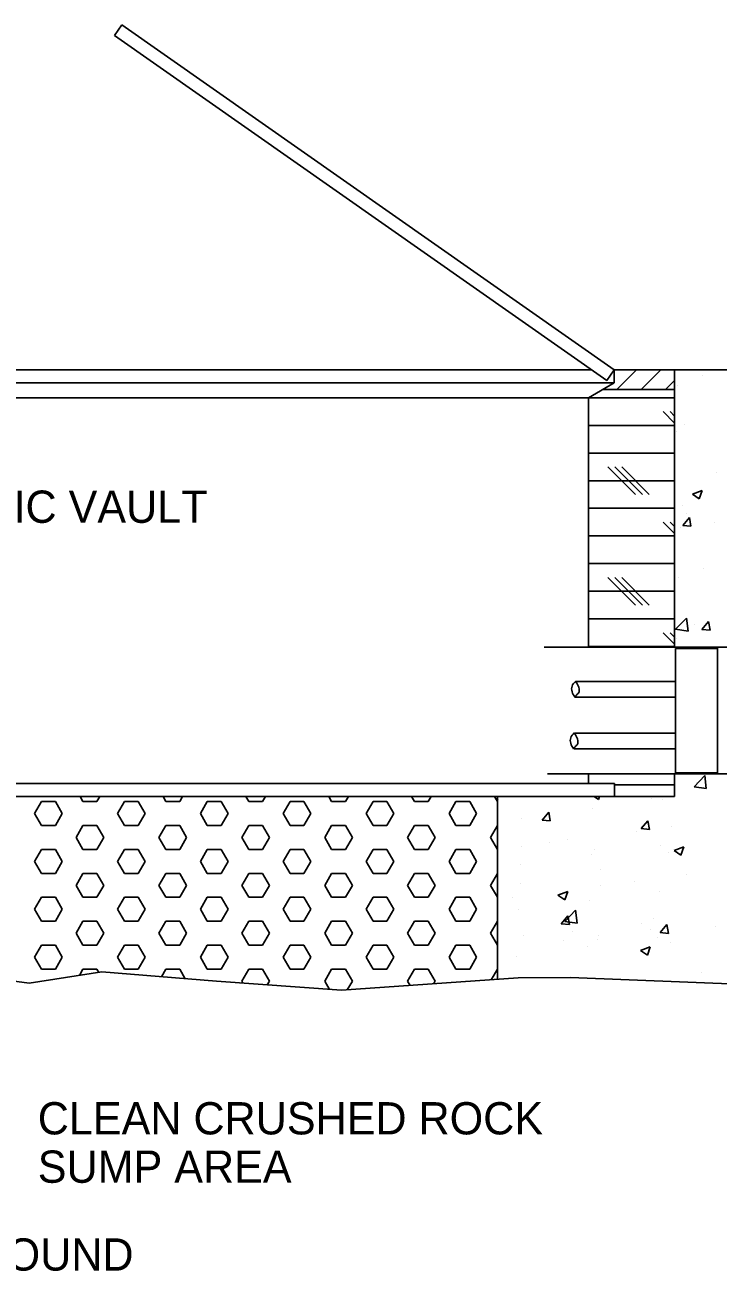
# Model space of a CAD drawing. Extents: x -893 to 867, y -474 to 712.
# Drawn here: x 335.9 to 486.4, y -147.6 to 122.9 of the extents above; entities that cross this region are included whole.
import ezdxf

# ---------------------------------------------------------------- set-up
doc = ezdxf.new("R2010")
doc.units = 0
doc.layers.add('es_DETAIL', color=7, linetype='Continuous')
doc.layers.add('es_DETAIL-anno', color=7, linetype='Continuous')

msp = doc.modelspace()

# ---------------------------------------------------------------- linework, layer by layer
at = {"layer": 'es_DETAIL'}
for p, q in [((356.96, 122.93), (355.34, 120.63)), ((356.96, 122.93), (463.9, 48.05)), ((355.34, 120.63), (462.28, 45.74)), ((213.68, 48.05), (458.98, 48.05)), ((463.9, 48.05), (462.28, 45.74)), ((463.9, 48.05), (463.9, 45.23)), ((570.2, 48.05), (463.9, 48.05)), ((464.42, 43.77), (468.69, 48.05)), ((469.72, 43.77), (474, 48.05)), ((476.98, -12.18), (476.98, 48.05)), ((482.97, 46.85), (482.97, 46.85)), ((263.07, 45.23), (403.62, 45.23)), ((387.81, 45.23), (463.9, 45.23)), ((463.9, 45.23), (458.28, 41.99)), ((476.98, 43.77), (461.36, 43.77)), ((475.03, 43.77), (476.98, 45.74)), ((477.66, 44.68), (477.66, 44.68)), ((263.07, 41.99), (403.62, 41.99)), ((384.47, 41.99), (458.28, 41.99)), ((458.28, 41.99), (476.98, 41.99)), ((458.28, 19.32), (458.28, 41.99)), ((476.98, 36.51), (474.5, 38.99)), ((476.98, 38.01), (476, 38.99)), ((458.28, 35.99), (476.98, 35.99)), ((479.1, 36.26), (479.1, 36.26)), ((477.3, 34.68), (477.3, 34.68)), ((458.28, 29.99), (476.98, 29.99)), ((468.5, 20.99), (462.5, 26.99)), ((470, 20.99), (464, 26.99)), ((471.5, 20.99), (465.5, 26.99)), ((486.14, 25.68), (486.14, 25.68)), ((458.28, 23.99), (476.98, 23.99)), ((480.86, 21.06), (482.97, 21.87)), ((482.36, 20.06), (482.96, 21.87)), ((458.28, -12.24), (458.28, 21.55)), ((480.86, 21.06), (482.36, 20.06)), ((458.51, 17.99), (476.98, 17.99)), ((478.6, 18.53), (478.6, 18.53)), ((479.59, 16.9), (479.59, 16.9)), ((476.98, 12.51), (474.5, 14.99)), ((476.98, 14.01), (476, 14.99)), ((478.24, 13.85), (478.24, 13.85)), ((478.75, 14.26), (480.19, 15.99)), ((478.75, 14.26), (480.54, 14.1)), ((480.54, 14.1), (480.19, 15.99)), ((485.76, 14.85), (485.76, 14.85)), ((458.28, 11.99), (476.98, 11.99)), ((458.28, 5.99), (476.98, 5.99)), ((468.5, -3.01), (462.5, 2.99)), ((470, -3.01), (464, 2.99)), ((471.5, -3.01), (465.5, 2.99)), ((477.86, 3.02), (477.86, 3.02)), ((483.31, 5), (483.31, 5)), ((458.28, -0.01), (476.98, -0.01)), ((458.28, -6.01), (476.98, -6.01)), ((477.22, -8.28), (479.56, -5.84)), ((479.9, -8.68), (479.56, -5.84)), ((481.33, -7.33), (481.33, -7.33)), ((482.91, -8.3), (484.35, -6.58)), ((484.7, -8.46), (484.35, -6.58)), ((476.98, -11.49), (474.5, -9.01)), ((476.98, -9.99), (476, -9.01)), ((477.22, -8.28), (479.9, -8.68)), ((477.46, -10.33), (477.46, -10.33)), ((482.91, -8.3), (484.7, -8.46)), ((448.65, -12.18), (458.23, -12.18)), ((458.23, -12.18), (743.07, -12.18)), ((458.28, -12.01), (476.98, -12.01)), ((455.47, -19.57), (477.17, -19.57)), ((455.34, -23), (477.17, -23)), ((455.22, -30.8), (477.17, -30.8)), ((455.07, -34.2), (477.15, -34.2)), ((449.35, -39.65), (743.77, -39.65)), ((458.28, -41.76), (458.28, -39.62)), ((476.98, -44.59), (476.98, -39.65)), ((481.21, -42.46), (483.55, -40.03)), ((483.87, -42.87), (483.55, -40.03)), ((202.87, -41.76), (438.75, -41.76)), ((263.07, -41.76), (403.62, -41.76)), ((408.62, -41.76), (429.08, -41.76)), ((433.07, -41.76), (463.92, -41.76)), ((463.92, -41.76), (463.92, -44.57)), ((463.92, -42.01), (476.98, -42.01)), ((481.21, -42.46), (483.87, -42.87)), ((481.66, -41.59), (481.66, -41.59)), ((200.04, -44.59), (463.92, -44.59)), ((338, -48.27), (339.5, -45.68)), ((339.5, -45.68), (342.5, -45.68)), ((344, -48.27), (342.5, -45.68)), ((348.5, -45.68), (347.88, -44.59)), ((348.5, -45.68), (351.5, -45.68)), ((351.5, -45.68), (352.13, -44.59)), ((356, -48.27), (357.5, -45.68)), ((357.5, -45.68), (360.5, -45.68)), ((362, -48.27), (360.5, -45.68)), ((366.5, -45.68), (365.88, -44.59)), ((366.5, -45.68), (369.5, -45.68)), ((369.5, -45.68), (370.13, -44.59)), ((374, -48.27), (375.5, -45.68)), ((375.5, -45.68), (378.5, -45.68)), ((380, -48.27), (378.5, -45.68)), ((384.5, -45.68), (383.88, -44.59)), ((384.5, -45.68), (387.5, -45.68)), ((387.5, -45.68), (388.13, -44.59)), ((392, -48.27), (393.5, -45.68)), ((393.5, -45.68), (396.5, -45.68)), ((398, -48.27), (396.5, -45.68)), ((402.5, -45.68), (401.88, -44.59)), ((402.5, -45.68), (405.5, -45.68)), ((405.5, -45.68), (406.13, -44.59)), ((410, -48.27), (411.5, -45.68)), ((411.5, -45.68), (414.5, -45.68)), ((416, -48.27), (414.5, -45.68)), ((420.5, -45.68), (419.88, -44.59)), ((420.5, -45.68), (423.5, -45.68)), ((423.5, -45.68), (424.12, -44.59)), ((428, -48.27), (429.5, -45.68)), ((429.5, -45.68), (432.5, -45.68)), ((434, -48.27), (432.5, -45.68)), ((438.5, -45.68), (437.88, -44.59)), ((438.5, -45.68), (438.55, -45.68)), ((438.55, -44.59), (438.55, -84.28)), ((438.79, -45.31), (438.79, -45.31)), ((459.54, -44.59), (460.46, -45.21)), ((460.46, -45.21), (460.66, -44.59)), ((463.92, -44.59), (476.98, -44.59)), ((471.98, -44.94), (471.98, -44.94)), ((474.38, -45.21), (474.38, -45.21)), ((339.5, -50.88), (338, -48.27)), ((342.5, -50.88), (344, -48.27)), ((357.5, -50.88), (356, -48.27)), ((360.5, -50.88), (362, -48.27)), ((375.5, -50.88), (374, -48.27)), ((378.5, -50.88), (380, -48.27)), ((393.5, -50.88), (392, -48.27)), ((396.5, -50.88), (398, -48.27)), ((411.5, -50.88), (410, -48.27)), ((414.5, -50.88), (416, -48.27)), ((429.5, -50.88), (428, -48.27)), ((432.5, -50.88), (434, -48.27)), ((448.2, -49.68), (449.65, -47.95)), ((450, -49.83), (449.65, -47.95)), ((459.22, -47.13), (459.22, -47.13)), ((339.5, -50.88), (342.5, -50.88)), ((347, -53.47), (348.5, -50.88)), ((348.5, -50.88), (351.5, -50.88)), ((353, -53.47), (351.5, -50.88)), ((357.5, -50.88), (360.5, -50.88)), ((365, -53.47), (366.5, -50.88)), ((366.5, -50.88), (369.5, -50.88)), ((371, -53.47), (369.5, -50.88)), ((375.5, -50.88), (378.5, -50.88)), ((383, -53.47), (384.5, -50.88)), ((384.5, -50.88), (387.5, -50.88)), ((389, -53.47), (387.5, -50.88)), ((393.5, -50.88), (396.5, -50.88)), ((401, -53.47), (402.5, -50.88)), ((402.5, -50.88), (405.5, -50.88)), ((407, -53.47), (405.5, -50.88)), ((411.5, -50.88), (414.5, -50.88)), ((419, -53.47), (420.5, -50.88)), ((420.5, -50.88), (423.5, -50.88)), ((425, -53.47), (423.5, -50.88)), ((429.5, -50.88), (432.5, -50.88)), ((437, -53.47), (438.5, -50.88)), ((438.5, -50.88), (438.55, -50.88)), ((443.82, -49.24), (443.82, -49.24)), ((448.2, -49.68), (450, -49.83)), ((469.71, -51.55), (471.16, -49.83)), ((471.51, -51.7), (471.16, -49.83)), ((471.24, -50.86), (471.24, -50.86)), ((476.22, -51.18), (476.22, -51.18)), ((348.5, -56.07), (347, -53.47)), ((351.5, -56.07), (353, -53.47)), ((366.5, -56.07), (365, -53.47)), ((369.5, -56.07), (371, -53.47)), ((384.5, -56.07), (383, -53.47)), ((387.5, -56.07), (389, -53.47)), ((402.5, -56.07), (401, -53.47)), ((405.5, -56.07), (407, -53.47)), ((420.5, -56.07), (419, -53.47)), ((423.5, -56.07), (425, -53.47)), ((438.5, -56.07), (437, -53.47)), ((453.74, -53.86), (453.74, -53.86)), ((468.7, -52.16), (468.7, -52.16)), ((469.71, -51.55), (471.51, -51.7)), ((338, -58.66), (339.5, -56.07)), ((339.5, -56.07), (342.5, -56.07)), ((344, -58.66), (342.5, -56.07)), ((348.5, -56.07), (351.5, -56.07)), ((356, -58.66), (357.5, -56.07)), ((357.5, -56.07), (360.5, -56.07)), ((362, -58.66), (360.5, -56.07)), ((366.5, -56.07), (369.5, -56.07)), ((374, -58.66), (375.5, -56.07)), ((375.5, -56.07), (378.5, -56.07)), ((380, -58.66), (378.5, -56.07)), ((384.5, -56.07), (387.5, -56.07)), ((392, -58.66), (393.5, -56.07)), ((393.5, -56.07), (396.5, -56.07)), ((398, -58.66), (396.5, -56.07)), ((402.5, -56.07), (405.5, -56.07)), ((410, -58.66), (411.5, -56.07)), ((411.5, -56.07), (414.5, -56.07)), ((416, -58.66), (414.5, -56.07)), ((420.5, -56.07), (423.5, -56.07)), ((428, -58.66), (429.5, -56.07)), ((429.5, -56.07), (432.5, -56.07)), ((434, -58.66), (432.5, -56.07)), ((438.5, -56.07), (438.55, -56.07)), ((443.67, -55.48), (443.67, -55.48)), ((449.77, -54.66), (449.77, -54.66)), ((459.68, -56.16), (459.68, -56.16)), ((474.01, -55.2), (474.01, -55.2)), ((476.88, -56.28), (478.98, -55.47)), ((476.88, -56.28), (478.36, -57.28)), ((478.36, -57.28), (478.98, -55.47)), ((339.5, -61.27), (338, -58.66)), ((342.5, -61.27), (344, -58.66)), ((357.5, -61.27), (356, -58.66)), ((360.5, -61.27), (362, -58.66)), ((375.5, -61.27), (374, -58.66)), ((378.5, -61.27), (380, -58.66)), ((393.5, -61.27), (392, -58.66)), ((396.5, -61.27), (398, -58.66)), ((411.5, -61.27), (410, -58.66)), ((414.5, -61.27), (416, -58.66)), ((429.5, -61.27), (428, -58.66)), ((432.5, -61.27), (434, -58.66)), ((443.46, -59.23), (443.46, -59.23)), ((458.86, -57.12), (458.86, -57.12)), ((475.7, -56.83), (475.7, -56.83)), ((478.43, -57.44), (478.43, -57.44)), ((339.5, -61.27), (342.5, -61.27)), ((347, -63.86), (348.5, -61.27)), ((348.5, -61.27), (351.5, -61.27)), ((353, -63.86), (351.5, -61.27)), ((357.5, -61.27), (360.5, -61.27)), ((365, -63.86), (366.5, -61.27)), ((366.5, -61.27), (369.5, -61.27)), ((371, -63.86), (369.5, -61.27)), ((375.5, -61.27), (378.5, -61.27)), ((383, -63.86), (384.5, -61.27)), ((384.5, -61.27), (387.5, -61.27)), ((389, -63.86), (387.5, -61.27)), ((393.5, -61.27), (396.5, -61.27)), ((401, -63.86), (402.5, -61.27)), ((402.5, -61.27), (405.5, -61.27)), ((407, -63.86), (405.5, -61.27)), ((411.5, -61.27), (414.5, -61.27)), ((419, -63.86), (420.5, -61.27)), ((420.5, -61.27), (423.5, -61.27)), ((425, -63.86), (423.5, -61.27)), ((429.5, -61.27), (432.5, -61.27)), ((437, -63.86), (438.5, -61.27)), ((438.5, -61.27), (438.55, -61.27)), ((460.93, -60.45), (460.93, -60.45)), ((479.68, -61.51), (479.68, -61.51)), ((348.5, -66.46), (347, -63.86)), ((351.5, -66.46), (353, -63.86)), ((366.5, -66.46), (365, -63.86)), ((369.5, -66.46), (371, -63.86)), ((384.5, -66.46), (383, -63.86)), ((387.5, -66.46), (389, -63.86)), ((402.5, -66.46), (401, -63.86)), ((405.5, -66.46), (407, -63.86)), ((420.5, -66.46), (419, -63.86)), ((423.5, -66.46), (425, -63.86)), ((438.5, -66.46), (437, -63.86)), ((443.43, -63.45), (443.43, -63.45)), ((460.82, -63.99), (460.82, -63.99)), ((468.33, -63.01), (468.33, -63.01)), ((338, -69.06), (339.5, -66.46)), ((339.5, -66.46), (342.5, -66.46)), ((344, -69.06), (342.5, -66.46)), ((348.5, -66.46), (351.5, -66.46)), ((356, -69.06), (357.5, -66.46)), ((357.5, -66.46), (360.5, -66.46)), ((362, -69.06), (360.5, -66.46)), ((366.5, -66.46), (369.5, -66.46)), ((374, -69.06), (375.5, -66.46)), ((375.5, -66.46), (378.5, -66.46)), ((380, -69.06), (378.5, -66.46)), ((384.5, -66.46), (387.5, -66.46)), ((392, -69.06), (393.5, -66.46)), ((393.5, -66.46), (396.5, -66.46)), ((398, -69.06), (396.5, -66.46)), ((402.5, -66.46), (405.5, -66.46)), ((410, -69.06), (411.5, -66.46)), ((411.5, -66.46), (414.5, -66.46)), ((416, -69.06), (414.5, -66.46)), ((420.5, -66.46), (423.5, -66.46)), ((428, -69.06), (429.5, -66.46)), ((429.5, -66.46), (432.5, -66.46)), ((434, -69.06), (432.5, -66.46)), ((438.5, -66.46), (438.55, -66.46)), ((441.87, -66.49), (441.87, -66.49)), ((451.66, -65.96), (453.77, -65.16)), ((451.66, -65.96), (453.16, -66.97)), ((453.16, -66.97), (453.77, -65.16)), ((458.49, -67.1), (458.49, -67.1)), ((473.65, -65.18), (473.65, -65.18)), ((339.5, -71.66), (338, -69.06)), ((342.5, -71.66), (344, -69.06)), ((357.5, -71.66), (356, -69.06)), ((360.5, -71.66), (362, -69.06)), ((375.5, -71.66), (374, -69.06)), ((378.5, -71.66), (380, -69.06)), ((393.5, -71.66), (392, -69.06)), ((396.5, -71.66), (398, -69.06)), ((411.5, -71.66), (410, -69.06)), ((414.5, -71.66), (416, -69.06)), ((429.5, -71.66), (428, -69.06)), ((432.5, -71.66), (434, -69.06)), ((443.1, -69.21), (443.1, -69.21)), ((453.16, -71.68), (455.5, -69.25)), ((455.84, -72.1), (455.5, -69.25)), ((339.5, -71.66), (342.5, -71.66)), ((347, -74.25), (348.5, -71.66)), ((348.5, -71.66), (351.5, -71.66)), ((353, -74.25), (351.5, -71.66)), ((357.5, -71.66), (360.5, -71.66)), ((365, -74.25), (366.5, -71.66)), ((366.5, -71.66), (369.5, -71.66)), ((371, -74.25), (369.5, -71.66)), ((375.5, -71.66), (378.5, -71.66)), ((383, -74.25), (384.5, -71.66)), ((384.5, -71.66), (387.5, -71.66)), ((389, -74.25), (387.5, -71.66)), ((393.5, -71.66), (396.5, -71.66)), ((401, -74.25), (402.5, -71.66)), ((402.5, -71.66), (405.5, -71.66)), ((407, -74.25), (405.5, -71.66)), ((411.5, -71.66), (414.5, -71.66)), ((419, -74.25), (420.5, -71.66)), ((420.5, -71.66), (423.5, -71.66)), ((425, -74.25), (423.5, -71.66)), ((429.5, -71.66), (432.5, -71.66)), ((437, -74.25), (438.5, -71.66)), ((438.5, -71.66), (438.55, -71.66)), ((452.36, -72.24), (453.81, -70.51)), ((452.36, -72.24), (454.15, -72.39)), ((453.16, -71.68), (455.84, -72.1)), ((454.15, -72.39), (453.81, -70.51)), ((453.85, -71.49), (453.85, -71.49)), ((469.86, -72.16), (469.86, -72.16)), ((472.39, -70.95), (472.39, -70.95)), ((473.88, -74.12), (475.33, -72.39)), ((475.68, -74.28), (475.33, -72.39)), ((485.88, -72.84), (485.88, -72.84)), ((348.5, -76.86), (347, -74.25)), ((351.5, -76.86), (353, -74.25)), ((366.5, -76.86), (365, -74.25)), ((369.5, -76.86), (371, -74.25)), ((384.5, -76.86), (383, -74.25)), ((387.5, -76.86), (389, -74.25)), ((402.5, -76.86), (401, -74.25)), ((405.5, -76.86), (407, -74.25)), ((420.5, -76.86), (419, -74.25)), ((423.5, -76.86), (425, -74.25)), ((438.5, -76.86), (437, -74.25)), ((444.15, -74.84), (444.15, -74.84)), ((454.89, -73.95), (454.89, -73.95)), ((460.17, -75.51), (460.17, -75.51)), ((460.44, -74.84), (460.44, -74.84)), ((471.8, -73.34), (471.8, -73.34)), ((473.28, -75.16), (473.28, -75.16)), ((473.88, -74.12), (475.68, -74.28)), ((338, -79.45), (339.5, -76.86)), ((339.5, -76.86), (342.5, -76.86)), ((344, -79.45), (342.5, -76.86)), ((348.5, -76.86), (351.5, -76.86)), ((356, -79.45), (357.5, -76.86)), ((357.5, -76.86), (360.5, -76.86)), ((362, -79.45), (360.5, -76.86)), ((366.5, -76.86), (369.5, -76.86)), ((374, -79.45), (375.5, -76.86)), ((375.5, -76.86), (378.5, -76.86)), ((380, -79.45), (378.5, -76.86)), ((384.5, -76.86), (387.5, -76.86)), ((392, -79.45), (393.5, -76.86)), ((393.5, -76.86), (396.5, -76.86)), ((398, -79.45), (396.5, -76.86)), ((402.5, -76.86), (405.5, -76.86)), ((410, -79.45), (411.5, -76.86)), ((411.5, -76.86), (414.5, -76.86)), ((416, -79.45), (414.5, -76.86)), ((420.5, -76.86), (423.5, -76.86)), ((428, -79.45), (429.5, -76.86)), ((429.5, -76.86), (432.5, -76.86)), ((434, -79.45), (432.5, -76.86)), ((438.5, -76.86), (438.55, -76.86)), ((452.93, -75.82), (452.93, -75.82)), ((458.13, -77.08), (458.13, -77.08)), ((469.58, -78.03), (471.68, -77.23)), ((469.58, -78.03), (471.07, -79.04)), ((471.07, -79.04), (471.68, -77.23)), ((476.18, -76.2), (476.18, -76.2)), ((339.5, -82.05), (338, -79.45)), ((342.5, -82.05), (344, -79.45)), ((357.5, -82.05), (356, -79.45)), ((360.5, -82.05), (362, -79.45)), ((375.5, -82.05), (374, -79.45)), ((378.5, -82.05), (380, -79.45)), ((393.5, -82.05), (392, -79.45)), ((396.5, -82.05), (398, -79.45)), ((411.5, -82.05), (410, -79.45)), ((414.5, -82.05), (416, -79.45)), ((429.5, -82.05), (428, -79.45)), ((432.5, -82.05), (434, -79.45)), ((442.72, -79.2), (442.72, -79.2)), ((336.78, -85.09), (320.93, -83)), ((352.58, -82.66), (336.78, -85.09)), ((339.5, -82.05), (342.5, -82.05)), ((347.71, -83.41), (348.5, -82.05)), ((348.5, -82.05), (351.5, -82.05)), ((351.92, -82.77), (351.5, -82.05)), ((377.48, -84.67), (352.58, -82.66)), ((357.5, -82.05), (360.5, -82.05)), ((365.54, -83.71), (366.5, -82.05)), ((366.5, -82.05), (369.5, -82.05)), ((370.7, -84.12), (369.5, -82.05)), ((375.5, -82.05), (378.5, -82.05)), ((383, -84.64), (384.5, -82.05)), ((384.5, -82.05), (387.5, -82.05)), ((389, -84.64), (387.5, -82.05)), ((393.5, -82.05), (396.5, -82.05)), ((401, -84.64), (402.5, -82.05)), ((402.5, -82.05), (405.5, -82.05)), ((407, -84.64), (405.5, -82.05)), ((411.5, -82.05), (414.5, -82.05)), ((419, -84.64), (420.5, -82.05)), ((420.5, -82.05), (423.5, -82.05)), ((425, -84.64), (423.5, -82.05)), ((429.5, -82.05), (432.5, -82.05)), ((437.16, -84.38), (438.5, -82.05)), ((438.5, -82.05), (438.55, -82.05)), ((443.05, -83.97), (454.35, -83.85)), ((497.26, -85.54), (454.35, -83.85)), ((482.85, -82.68), (482.85, -82.68)), ((404.64, -86.64), (377.48, -84.67)), ((383.25, -85.09), (383, -84.64)), ((388.53, -85.47), (389, -84.64)), ((402.04, -86.44), (401, -84.64)), ((443.05, -83.97), (404.64, -86.64)), ((405.9, -86.55), (407, -84.64)), ((419.55, -85.6), (419, -84.64)), ((424.65, -85.26), (425, -84.64))]:
    msp.add_line(p, q, dxfattribs=at)
msp.add_lwpolyline([(477.2, -12.43), (486.34, -12.43), (486.34, -39.43), (477.2, -39.43)], close=True, dxfattribs=at)
for points in [[(455.47, -19.57), (454.71, -20.62), (454.71, -21.82), (455.34, -23)], [(455.47, -19.57), (456.26, -21.28), (456.16, -22.01), (455.79, -22.46), (455.34, -23)], [(455.19, -30.77), (454.42, -31.82), (454.42, -33.02), (455.06, -34.2)], [(455.19, -30.77), (455.98, -32.48), (455.88, -33.21), (455.5, -33.66), (455.06, -34.2)]]:
    msp.add_spline(points, degree=3, dxfattribs=at)

# ---------------------------------------------------------------- texts
at = {"layer": 'es_DETAIL-anno'}
for s, p in [('FIBER OPTIC VAULT', (284.01, 14.84)), ('CLEAN CRUSHED ROCK', (338.68, -117.93)), ('SUMP AREA', (338.68, -128.43)), ('3" MINIMUM ALL AROUND', (243.82, -147.5))]:
    msp.add_text(s, height=7, dxfattribs=at).set_placement(p)

doc.saveas('drawing.dxf')
